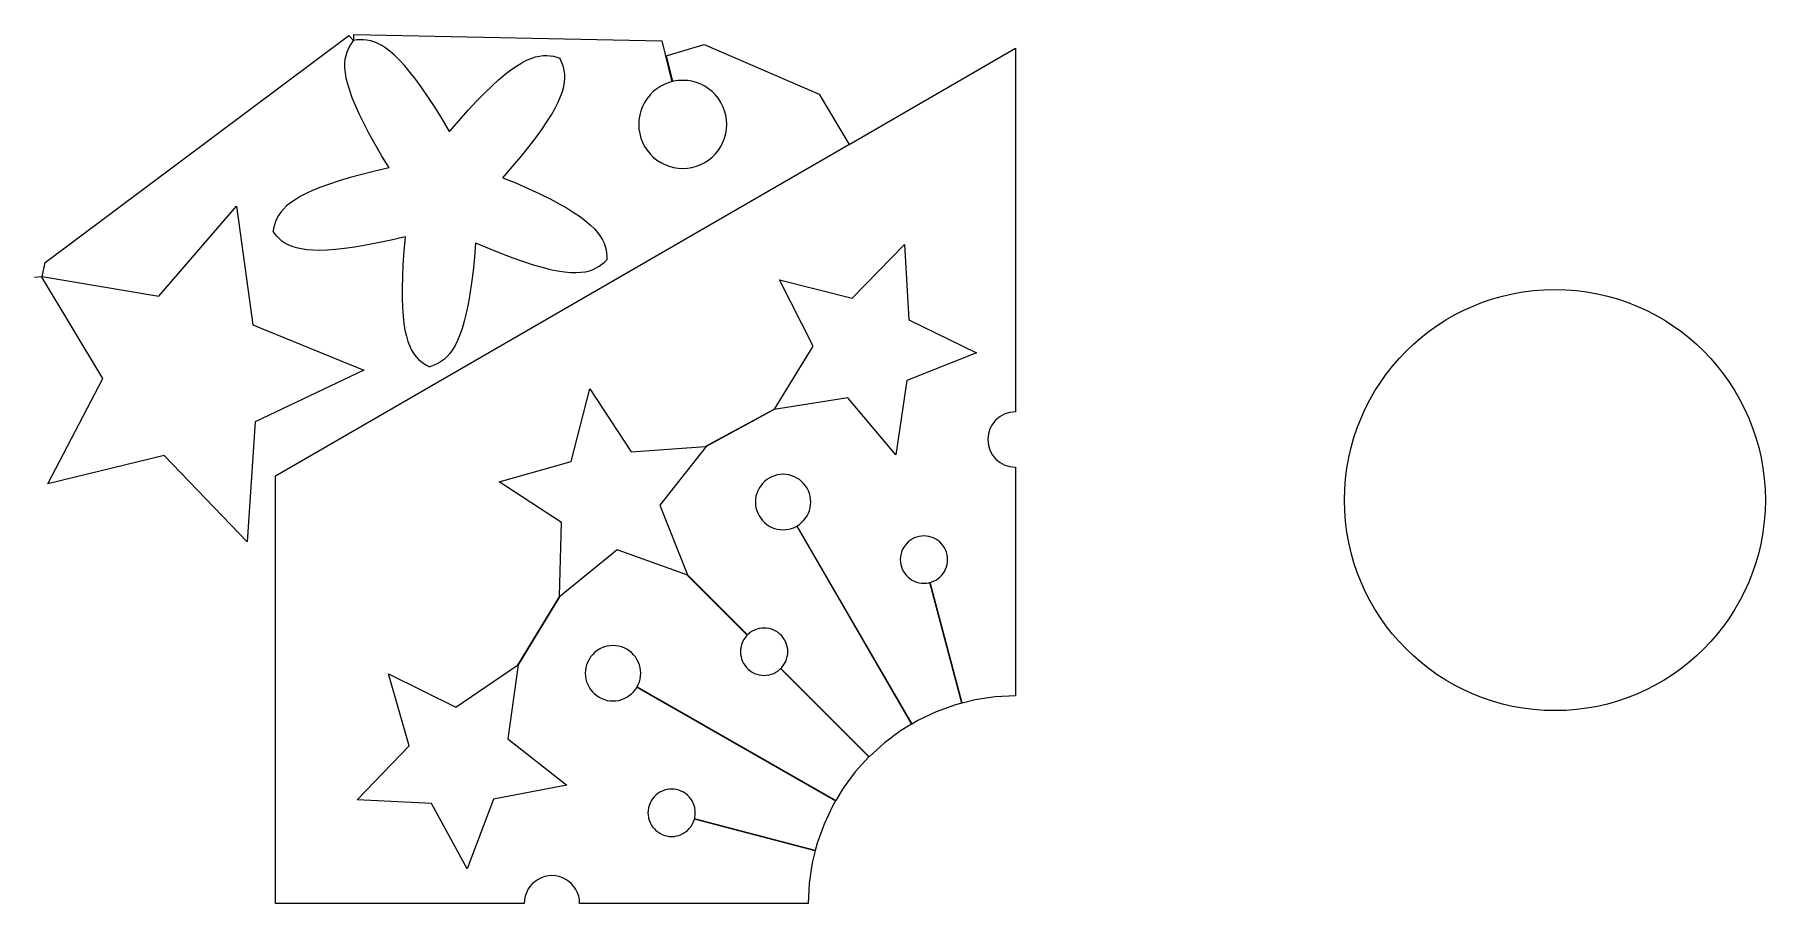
# Model space of a CAD drawing. Extents: x -15 to 490, y 5 to 258.
import ezdxf

# ---------------------------------------------------------------- set-up
doc = ezdxf.new("R2010")
doc.units = 0
doc.header["$MEASUREMENT"] = 0

# ---------------------------------------------------------------- blocks, each defined once
blk = doc.blocks.new('*E0')
at = {"color": 1, "linetype": 'Continuous', "lineweight": 0, "flags": 128}
blk.add_lwpolyline([(88.19168, 219.252363), (85.971284, 222.899446), (83.994935, 226.285211), (82.251793, 229.421824), (80.731017, 232.321453), (79.421764, 234.996264), (78.313194, 237.458425), (77.394465, 239.720102), (76.654737, 241.793463), (76.083168, 243.690674), (75.668917, 245.423903), (75.401142, 247.005316), (75.269004, 248.447079), (75.261659, 249.761361), (75.368268, 250.960328), (75.577989, 252.056147), (75.879981, 253.060985), (76.263402, 253.987008), (76.717412, 254.846385), (77.231168, 255.651281), (77.793831, 256.413864)], dxfattribs=at)
blk = doc.blocks.new('*E1')
at = {"color": 1, "linetype": 'Continuous', "lineweight": 0, "flags": 128}
blk.add_lwpolyline([(88.19168, 219.252363), (84.029118, 218.301338), (80.224039, 217.357554), (76.760162, 216.420301), (73.621207, 215.488867), (70.790892, 214.562542), (68.252938, 213.640614), (65.991063, 212.722371), (63.988987, 211.807104), (62.230429, 210.8941), (60.699108, 209.98265), (59.378744, 209.072041), (58.253057, 208.161562), (57.305765, 207.250503), (56.520587, 206.338153), (55.881244, 205.423799), (55.371455, 204.506732), (54.974938, 203.58624), (54.675413, 202.661612), (54.456599, 201.732136), (54.302217, 200.797103)], dxfattribs=at)
blk = doc.blocks.new('*E2')
at = {"color": 1, "linetype": 'Continuous', "lineweight": 0, "flags": 128}
blk.add_lwpolyline([(92.858015, 199.202509), (92.476192, 194.949794), (92.197949, 191.039304), (92.018933, 187.455334), (91.934789, 184.182181), (91.941162, 181.204142), (92.033696, 178.505512), (92.208039, 176.070589), (92.459834, 173.883668), (92.784728, 171.929047), (93.178365, 170.191021), (93.636391, 168.653886), (94.154451, 167.301941), (94.72819, 166.11948), (95.353254, 165.0908), (96.025288, 164.200198), (96.739937, 163.431969), (97.492846, 162.770412), (98.279662, 162.199821), (99.096028, 161.704493), (99.937591, 161.268725)], dxfattribs=at)
blk = doc.blocks.new('*E3')
at = {"color": 1, "linetype": 'Continuous', "lineweight": 0, "flags": 128}
blk.add_lwpolyline([(113.368537, 197.444712), (113.021174, 193.189044), (112.629971, 189.288235), (112.196547, 185.726068), (111.722522, 182.486329), (111.209516, 179.552802), (110.659146, 176.90927), (110.073032, 174.53952), (109.452794, 172.427334), (108.80005, 170.556498), (108.11642, 168.910797), (107.403523, 167.474013), (106.662978, 166.229932), (105.896404, 165.162339), (105.105421, 164.255018), (104.291647, 163.491752), (103.456702, 162.856328), (102.602204, 162.332528), (101.729774, 161.904138), (100.84103, 161.554943), (99.937591, 161.268725)], dxfattribs=at)
blk = doc.blocks.new('*E4')
at = {"color": 1, "linetype": 'Continuous', "lineweight": 0, "flags": 128}
blk.add_lwpolyline([(92.858015, 199.202509), (88.703294, 198.217798), (84.872515, 197.384437), (81.350758, 196.695878), (78.123101, 196.145567), (75.174623, 195.726956), (72.490402, 195.433493), (70.055516, 195.258627), (67.855044, 195.195807), (65.874064, 195.238483), (64.097656, 195.380104), (62.510896, 195.614119), (61.098864, 195.933977), (59.846638, 196.333128), (58.739297, 196.80502), (57.761918, 197.343103), (56.899581, 197.940826), (56.137364, 198.591638), (55.460346, 199.288989), (54.853604, 200.026327), (54.302217, 200.797103)], dxfattribs=at)
blk = doc.blocks.new('*E5')
at = {"color": 1, "linetype": 'Continuous', "lineweight": 0, "flags": 128}
blk.add_lwpolyline([(105.818247, 229.886058), (108.600689, 233.124791), (111.210017, 236.050668), (113.654453, 238.677762), (115.942218, 241.020141), (118.081534, 243.091877), (120.080621, 244.907039), (121.947701, 246.479699), (123.690996, 247.823926), (125.318726, 248.953791), (126.839114, 249.883364), (128.26038, 250.626716), (129.590746, 251.197917), (130.838433, 251.611037), (132.011662, 251.880147), (133.118655, 252.019317), (134.167633, 252.042618), (135.166817, 251.96412), (136.124429, 251.797893), (137.048691, 251.558008), (137.947822, 251.258535)], dxfattribs=at)
blk = doc.blocks.new('*E6')
at = {"color": 1, "linetype": 'Continuous', "lineweight": 0, "flags": 128}
blk.add_lwpolyline([(121.378401, 216.408188), (125.31844, 214.762753), (128.907442, 213.18528), (132.161329, 211.6723), (135.096022, 210.220341), (137.727445, 208.825933), (140.071519, 207.485604), (142.144166, 206.195883), (143.96131, 204.9533), (145.538872, 203.754384), (146.892774, 202.595664), (148.038939, 201.473668), (148.993289, 200.384925), (149.771746, 199.325966), (150.390233, 198.293318), (150.864671, 197.283511), (151.210984, 196.293074), (151.445092, 195.318536), (151.58292, 194.356426), (151.640388, 193.403272), (151.633419, 192.455605)], dxfattribs=at)
blk = doc.blocks.new('*E7')
at = {"color": 1, "linetype": 'Continuous', "lineweight": 0, "flags": 128}
blk.add_lwpolyline([(113.368537, 197.444712), (117.295119, 195.767415), (120.928235, 194.294383), (124.281474, 193.016621), (127.368425, 191.925135), (130.202678, 191.010931), (132.797822, 190.265015), (135.167447, 189.678392), (137.325141, 189.242068), (139.284494, 188.947048), (141.059096, 188.78434), (142.662535, 188.744948), (144.108401, 188.819878), (145.410283, 189.000136), (146.581771, 189.276727), (147.636454, 189.640658), (148.587922, 190.082934), (149.449762, 190.594561), (150.235566, 191.166545), (150.958922, 191.789891), (151.633419, 192.455605)], dxfattribs=at)
blk = doc.blocks.new('*E8')
at = {"color": 1, "linetype": 'Continuous', "lineweight": 0, "flags": 128}
blk.add_lwpolyline([(121.378401, 216.408188), (124.186986, 219.624277), (126.710617, 222.624383), (128.962049, 225.418652), (130.954034, 228.01723), (132.699326, 230.43026), (134.210678, 232.667888), (135.500844, 234.740258), (136.582577, 236.657516), (137.468631, 238.429806), (138.171758, 240.067272), (138.704712, 241.580061), (139.080246, 242.978316), (139.311115, 244.272182), (139.41007, 245.471805), (139.389866, 246.587329), (139.263256, 247.628899), (139.042993, 248.60666), (138.741831, 249.530756), (138.372523, 250.411333), (137.947822, 251.258535)], dxfattribs=at)

msp = doc.modelspace()

# ---------------------------------------------------------------- linework, layer by layer
at = {"color": 1, "linetype": 'Continuous', "lineweight": 0}
for p, q in [((-12.236417, 191.62727), (76.40041, 257.885161)), ((76.40041, 257.885161), (77.793831, 256.413864)), ((77.886278, 256.427885), (77.827084, 258.114138)), ((77.827084, 258.114138), (167.680892, 256.271763)), ((167.680892, 256.271763), (170.653917, 244.370705)), ((168.966121, 251.886151), (180.078866, 255.272417)), ((180.078866, 255.272417), (213.613472, 240.803857)), ((222.327571, 226.096141), (270.905911, 254.142859)), ((270.905911, 254.142859), (270.905911, 148.142213)), ((168.966121, 251.886151), (170.83167, 244.418334)), ((213.613472, 240.803857), (222.327571, 226.096141)), ((54.977723, 129.47666), (222.257793, 226.055854)), ((20.924774, 181.859312), (43.64829, 208.078402)), ((43.64829, 208.078402), (48.415349, 173.48676)), ((223.231601, 181.268906), (238.526308, 196.893657)), ((238.526308, 196.893657), (239.804876, 174.980051)), ((-15.2745, 187.357625), (-13.294345, 187.590871)), ((4.619538, 157.877378), (-13.294345, 187.590871)), ((-13.117104, 187.561184), (-12.236417, 191.62727)), ((-13.117104, 187.561184), (20.924774, 181.859312)), ((211.893542, 167.296178), (202.041834, 186.659147)), ((202.041834, 186.659147), (223.231601, 181.268906)), ((48.415349, 173.48676), (80.729331, 160.253733)), ((239.804876, 174.980051), (259.534227, 165.357498)), ((200.589429, 148.941122), (211.893542, 167.296178)), ((259.534227, 165.357498), (239.223042, 157.263262)), ((-11.405787, 127.104211), (4.619538, 157.877378)), ((80.729331, 160.253733), (49.076891, 145.184879)), ((239.223042, 157.263262), (236.033363, 135.63257)), ((141.257421, 133.658012), (146.668944, 154.842353)), ((146.668944, 154.842353), (158.751806, 136.51627)), ((221.960733, 152.183758), (200.50111, 148.797713)), ((236.033363, 135.63257), (221.960733, 152.183758)), ((200.589429, 148.941122), (180.443767, 138.055544)), ((200.50111, 148.797713), (180.647621, 138.07001)), ((49.076891, 145.184879), (46.704041, 110.208931)), ((158.751806, 136.51627), (180.443767, 138.055544)), ((180.647621, 138.07001), (167.122334, 120.890734)), ((22.514952, 135.39215), (-11.405787, 127.104211)), ((46.704041, 110.208931), (22.514952, 135.39215)), ((120.217509, 127.70965), (141.257421, 133.658012)), ((270.905911, 131.980519), (270.905911, 65.276807)), ((54.977723, 4.810464), (54.977723, 129.47666)), ((138.44295, 115.885351), (120.217509, 127.70965)), ((167.122334, 120.890734), (175.196163, 100.571428)), ((137.852931, 94.337504), (138.44295, 115.885351)), ((207.069219, 114.80177), (240.549638, 57.026592)), ((207.143653, 114.841221), (240.621851, 57.069875)), ((154.725847, 107.847889), (137.8483, 94.168374)), ((175.011558, 100.637049), (154.725847, 107.847889)), ((192.638662, 83.000512), (175.011558, 100.637049)), ((192.698188, 83.060038), (175.196163, 100.571428)), ((255.266882, 63.152436), (245.880808, 98.363684)), ((255.348551, 63.172893), (245.962122, 98.385472)), ((137.852931, 94.337504), (125.609213, 74.284204)), ((137.8483, 94.168374), (125.778388, 74.39974)), ((93.983396, 50.732629), (87.977934, 71.756314)), ((87.977934, 71.756314), (107.651452, 62.020117)), ((107.651452, 62.020117), (125.609213, 74.284204)), ((125.778388, 74.39974), (122.757485, 52.744832)), ((228.104022, 47.516174), (202.386694, 73.247264)), ((228.161748, 47.577501), (202.44622, 73.30679)), ((160.444501, 67.828062), (218.413685, 34.706095)), ((160.487119, 67.900666), (218.456973, 34.778317)), ((78.810999, 34.989083), (93.983396, 50.732629)), ((122.757485, 52.744832), (139.973418, 39.266235)), ((139.973418, 39.266235), (118.626276, 35.231357)), ((100.511947, 33.964602), (78.810999, 34.989083)), ((110.945975, 14.90911), (100.511947, 33.964602)), ((118.626276, 35.231357), (110.945975, 14.90911)), ((212.476287, 20.099567), (177.230216, 29.374808)), ((212.496743, 20.181232), (177.252005, 29.456123)), ((127.574176, 4.810464), (54.977723, 4.810464)), ((210.439569, 4.810464), (143.73587, 4.810464))]:
    msp.add_line(p, q, dxfattribs=at)
at = {"color": 1, "linetype": 'Continuous', "lineweight": 0, "flags": 128}
for points in [[(105.818247, 229.886058), (103.627466, 233.551007), (101.55404, 236.878207), (99.592263, 239.882922), (97.736426, 242.580417), (95.980823, 244.985956), (94.319746, 247.114803), (92.747488, 248.982221), (91.258341, 250.603475), (89.846599, 251.99383), (88.506554, 253.168548), (87.232499, 254.142895), (86.018725, 254.932134), (84.859528, 255.55153), (83.749197, 256.016346), (82.682028, 256.341847), (81.652311, 256.543296), (80.654341, 256.635959), (79.682409, 256.635098), (78.730808, 256.555978), (77.886278, 256.427885)], [(170.653917, 244.370705), (169.856935, 244.157154), (168.60162, 243.675284), (167.403551, 243.064837), (166.275853, 242.332502), (165.230883, 241.486302), (164.28009, 240.535509), (163.43389, 239.490539), (162.701555, 238.362842), (162.091108, 237.164772), (161.609238, 235.909457), (161.261223, 234.610649), (161.050878, 233.282578), (160.980505, 231.939796), (161.050878, 230.597014), (161.261223, 229.268944), (161.609238, 227.970136), (162.091108, 226.714821), (162.701555, 225.516751), (163.43389, 224.389054), (164.28009, 223.344084), (165.230883, 222.393291), (166.275853, 221.547091), (167.403551, 220.814756), (168.60162, 220.204309), (169.856935, 219.722438), (171.155743, 219.374424), (172.483814, 219.164078), (173.826596, 219.093706), (175.169378, 219.164078), (176.497448, 219.374424), (177.796256, 219.722438), (179.051571, 220.204309), (180.249641, 220.814756), (181.377338, 221.547091), (182.422308, 222.393291), (183.373101, 223.344084), (184.219301, 224.389054), (184.951636, 225.516751), (185.562083, 226.714821), (186.043954, 227.970136), (186.391968, 229.268944), (186.602314, 230.597014), (186.672686, 231.939796), (186.602314, 233.282578), (186.391968, 234.610649), (186.043954, 235.909457), (185.562083, 237.164772), (184.951636, 238.362842), (184.219301, 239.490539), (183.373101, 240.535509), (182.422308, 241.486302), (181.377338, 242.332502), (180.249641, 243.064837), (179.051571, 243.675284), (177.796256, 244.157154), (176.497448, 244.505169), (175.169378, 244.715515), (173.826596, 244.785887), (172.483814, 244.715515), (171.155743, 244.505169), (170.83167, 244.418334)], [(207.143653, 114.841221), (207.842128, 115.294816), (208.499467, 115.827119), (209.097565, 116.425217), (209.629868, 117.082556), (210.090544, 117.791935), (210.474546, 118.545582), (210.777667, 119.33524), (210.996586, 120.152256), (211.128904, 120.98768), (211.173172, 121.832358), (211.128904, 122.677037), (210.996586, 123.512461), (210.777667, 124.329477), (210.474546, 125.119135), (210.090544, 125.872782), (209.629868, 126.582161), (209.097565, 127.2395), (208.499467, 127.837598), (207.842128, 128.369901), (207.132749, 128.830577), (206.379102, 129.214579), (205.589444, 129.5177), (204.772428, 129.736619), (203.937004, 129.868937), (203.092325, 129.913205), (202.247647, 129.868937), (201.412223, 129.736619), (200.595206, 129.5177), (199.805549, 129.214579), (199.051902, 128.830577), (198.342523, 128.369901), (197.685183, 127.837598), (197.087086, 127.2395), (196.554783, 126.582161), (196.094107, 125.872782), (195.710104, 125.119135), (195.406983, 124.329477), (195.188064, 123.512461), (195.055746, 122.677037), (195.011479, 121.832358), (195.055746, 120.98768), (195.188064, 120.152256), (195.406983, 119.33524), (195.710104, 118.545582), (196.094107, 117.791935), (196.554783, 117.082556), (197.087086, 116.425217), (197.685183, 115.827119), (198.342523, 115.294816), (199.051902, 114.83414), (199.805549, 114.450138), (200.595206, 114.147017), (201.412223, 113.928098), (202.247647, 113.795779), (203.092325, 113.751512), (203.937004, 113.795779), (204.772428, 113.928098), (205.589444, 114.147017), (206.379102, 114.450138), (207.069219, 114.80177)], [(245.962122, 98.385472), (246.319754, 98.4813), (246.994431, 98.740284), (247.63834, 99.068372), (248.244428, 99.46197), (248.806053, 99.916765), (249.317062, 100.427774), (249.771857, 100.989399), (250.165455, 101.595486), (250.493543, 102.239396), (250.752527, 102.914072), (250.939569, 103.612124), (251.052621, 104.325903), (251.090443, 105.047589), (251.052621, 105.769275), (250.939569, 106.483054), (250.752527, 107.181106), (250.493543, 107.855782), (250.165455, 108.499692), (249.771857, 109.105779), (249.317062, 109.667404), (248.806053, 110.178414), (248.244428, 110.633209), (247.63834, 111.026806), (246.994431, 111.354895), (246.319754, 111.613879), (245.621702, 111.800921), (244.907923, 111.913973), (244.186237, 111.951794), (243.464551, 111.913973), (242.750772, 111.800921), (242.052721, 111.613879), (241.378044, 111.354895), (240.734135, 111.026806), (240.128047, 110.633209), (239.566422, 110.178414), (239.055413, 109.667404), (238.600618, 109.105779), (238.20702, 108.499692), (237.878932, 107.855782), (237.619948, 107.181106), (237.432905, 106.483054), (237.319854, 105.769275), (237.282032, 105.047589), (237.319854, 104.325903), (237.432905, 103.612124), (237.619948, 102.914072), (237.878932, 102.239396), (238.20702, 101.595486), (238.600618, 100.989399), (239.055413, 100.427774), (239.566422, 99.916765), (240.128047, 99.46197), (240.734135, 99.068372), (241.378044, 98.740284), (242.052721, 98.4813), (242.750772, 98.294257), (243.464551, 98.181206), (244.186237, 98.143384), (244.907923, 98.181206), (245.621702, 98.294257), (245.880808, 98.363684)], [(192.638662, 83.000512), (192.441379, 82.803229), (191.986584, 82.241604), (191.592986, 81.635516), (191.264898, 80.991607), (191.005914, 80.31693), (190.818872, 79.618879), (190.70582, 78.9051), (190.667998, 78.183414), (190.70582, 77.461728), (190.818872, 76.747949), (191.005914, 76.049897), (191.264898, 75.37522), (191.592986, 74.731311), (191.986584, 74.125224), (192.441379, 73.563598), (192.952388, 73.052589), (193.514013, 72.597794), (194.120101, 72.204196), (194.76401, 71.876108), (195.438687, 71.617124), (196.136738, 71.430082), (196.850517, 71.31703), (197.572203, 71.279208), (198.293889, 71.31703), (199.007668, 71.430082), (199.70572, 71.617124), (200.380397, 71.876108), (201.024306, 72.204196), (201.630394, 72.597794), (202.192019, 73.052589), (202.386694, 73.247264)], [(202.44622, 73.30679), (202.703028, 73.563598), (203.157823, 74.125224), (203.551421, 74.731311), (203.879509, 75.37522), (204.138493, 76.049897), (204.325535, 76.747949), (204.438587, 77.461728), (204.476409, 78.183414), (204.438587, 78.9051), (204.325535, 79.618879), (204.138493, 80.31693), (203.879509, 80.991607), (203.551421, 81.635516), (203.157823, 82.241604), (202.703028, 82.803229), (202.192019, 83.314238), (201.630394, 83.769033), (201.024306, 84.162631), (200.380397, 84.490719), (199.70572, 84.749703), (199.007668, 84.936746), (198.293889, 85.049797), (197.572203, 85.087619), (196.850517, 85.049797), (196.136738, 84.936746), (195.438687, 84.749703), (194.76401, 84.490719), (194.120101, 84.162631), (193.514013, 83.769033), (192.952388, 83.314238), (192.698188, 83.060038)], [(160.487119, 67.900666), (160.854614, 68.621916), (161.157735, 69.411573), (161.376654, 70.22859), (161.508972, 71.064014), (161.55324, 71.908692), (161.508972, 72.753371), (161.376654, 73.588795), (161.157735, 74.405811), (160.854614, 75.195468), (160.470611, 75.949115), (160.009935, 76.658495), (159.477632, 77.315834), (158.879535, 77.913931), (158.222195, 78.446234), (157.512816, 78.906911), (156.759169, 79.290913), (155.969512, 79.594034), (155.152495, 79.812953), (154.317071, 79.945271), (153.472393, 79.989539), (152.627714, 79.945271), (151.79229, 79.812953), (150.975274, 79.594034), (150.185616, 79.290913), (149.431969, 78.906911), (148.72259, 78.446234), (148.065251, 77.913931), (147.467153, 77.315834), (146.934851, 76.658495), (146.474174, 75.949115), (146.090172, 75.195468), (145.787051, 74.405811), (145.568132, 73.588795), (145.435814, 72.753371), (145.391546, 71.908692), (145.435814, 71.064014), (145.568132, 70.22859), (145.787051, 69.411573), (146.090172, 68.621916), (146.474174, 67.868269), (146.934851, 67.15889), (147.467153, 66.50155), (148.065251, 65.903453), (148.72259, 65.37115), (149.431969, 64.910474), (150.185616, 64.526471), (150.975274, 64.22335), (151.79229, 64.004431), (152.627714, 63.872113), (153.472393, 63.827845), (154.317071, 63.872113), (155.152495, 64.004431), (155.969512, 64.22335), (156.759169, 64.526471), (157.512816, 64.910474), (158.222195, 65.37115), (158.879535, 65.903453), (159.477632, 66.50155), (160.009935, 67.15889), (160.444501, 67.828062)], [(255.266882, 63.152436), (253.353458, 62.673148), (247.766443, 60.674082), (242.402274, 58.137019), (240.621851, 57.069875)], [(270.905911, 65.276809), (264.979173, 64.985647), (259.109513, 64.114965), (255.348551, 63.172893)], [(240.549638, 57.026592), (237.31261, 55.086392), (232.546468, 51.551581), (228.161748, 47.577501)], [(228.104022, 47.516174), (224.164795, 43.169907), (220.629983, 38.403765), (218.456973, 34.778317)], [(177.252005, 29.456123), (177.337537, 29.775335), (177.450589, 30.489114), (177.488411, 31.2108), (177.450589, 31.932486), (177.337537, 32.646265), (177.150495, 33.344317), (176.891511, 34.018993), (176.563423, 34.662903), (176.169825, 35.26899), (175.71503, 35.830615), (175.20402, 36.341624), (174.642395, 36.796419), (174.036308, 37.190017), (173.392399, 37.518105), (172.717722, 37.777089), (172.01967, 37.964132), (171.305891, 38.077183), (170.584205, 38.115005), (169.862519, 38.077183), (169.14874, 37.964132), (168.450688, 37.777089), (167.776012, 37.518105), (167.132103, 37.190017), (166.526015, 36.796419), (165.96439, 36.341624), (165.453381, 35.830615), (164.998586, 35.26899), (164.604988, 34.662903), (164.2769, 34.018993), (164.017916, 33.344317), (163.830873, 32.646265), (163.717822, 31.932486), (163.68, 31.2108), (163.717822, 30.489114), (163.830873, 29.775335), (164.017916, 29.077283), (164.2769, 28.402607), (164.604988, 27.758697), (164.998586, 27.15261), (165.453381, 26.590985), (165.96439, 26.079975), (166.526015, 25.62518), (167.132103, 25.231583), (167.776012, 24.903494), (168.450688, 24.64451), (169.14874, 24.457468), (169.862519, 24.344416), (170.584205, 24.306594), (171.305891, 24.344416), (172.01967, 24.457468), (172.717722, 24.64451), (173.392399, 24.903494), (174.036308, 25.231583), (174.642395, 25.62518), (175.20402, 26.079975), (175.71503, 26.590985), (176.169825, 27.15261), (176.563423, 27.758697), (176.891511, 28.402607), (177.150495, 29.077283), (177.230216, 29.374808)], [(218.413685, 34.706095), (217.579356, 33.314102), (215.042293, 27.949933), (213.043227, 22.362918), (212.496743, 20.181232)], [(212.476287, 20.099567), (211.601411, 16.606863), (210.730729, 10.737202), (210.439567, 4.810464)]]:
    msp.add_lwpolyline(points, dxfattribs=at)
at = {"color": 1, "linetype": 'Continuous', "lineweight": 0}
msp.add_circle((428.284229, 122.401682), 61.400002, dxfattribs=at)
for centre, start, end in [((270.905924, 140.061366), 90.000091, 269.999909), ((135.655023, 4.810465), -0.000009, 180.000009)]:
    msp.add_arc(centre, 8.080847, start, end, dxfattribs=at)

# ---------------------------------------------------------------- block references
at = {"color": 1, "linetype": 'Continuous'}
for name in ['*E0', '*E5', '*E8', '*E1', '*E6', '*E4', '*E2', '*E3', '*E7']:
    msp.add_blockref(name, (0, 0), dxfattribs=at)

doc.saveas('drawing.dxf')
